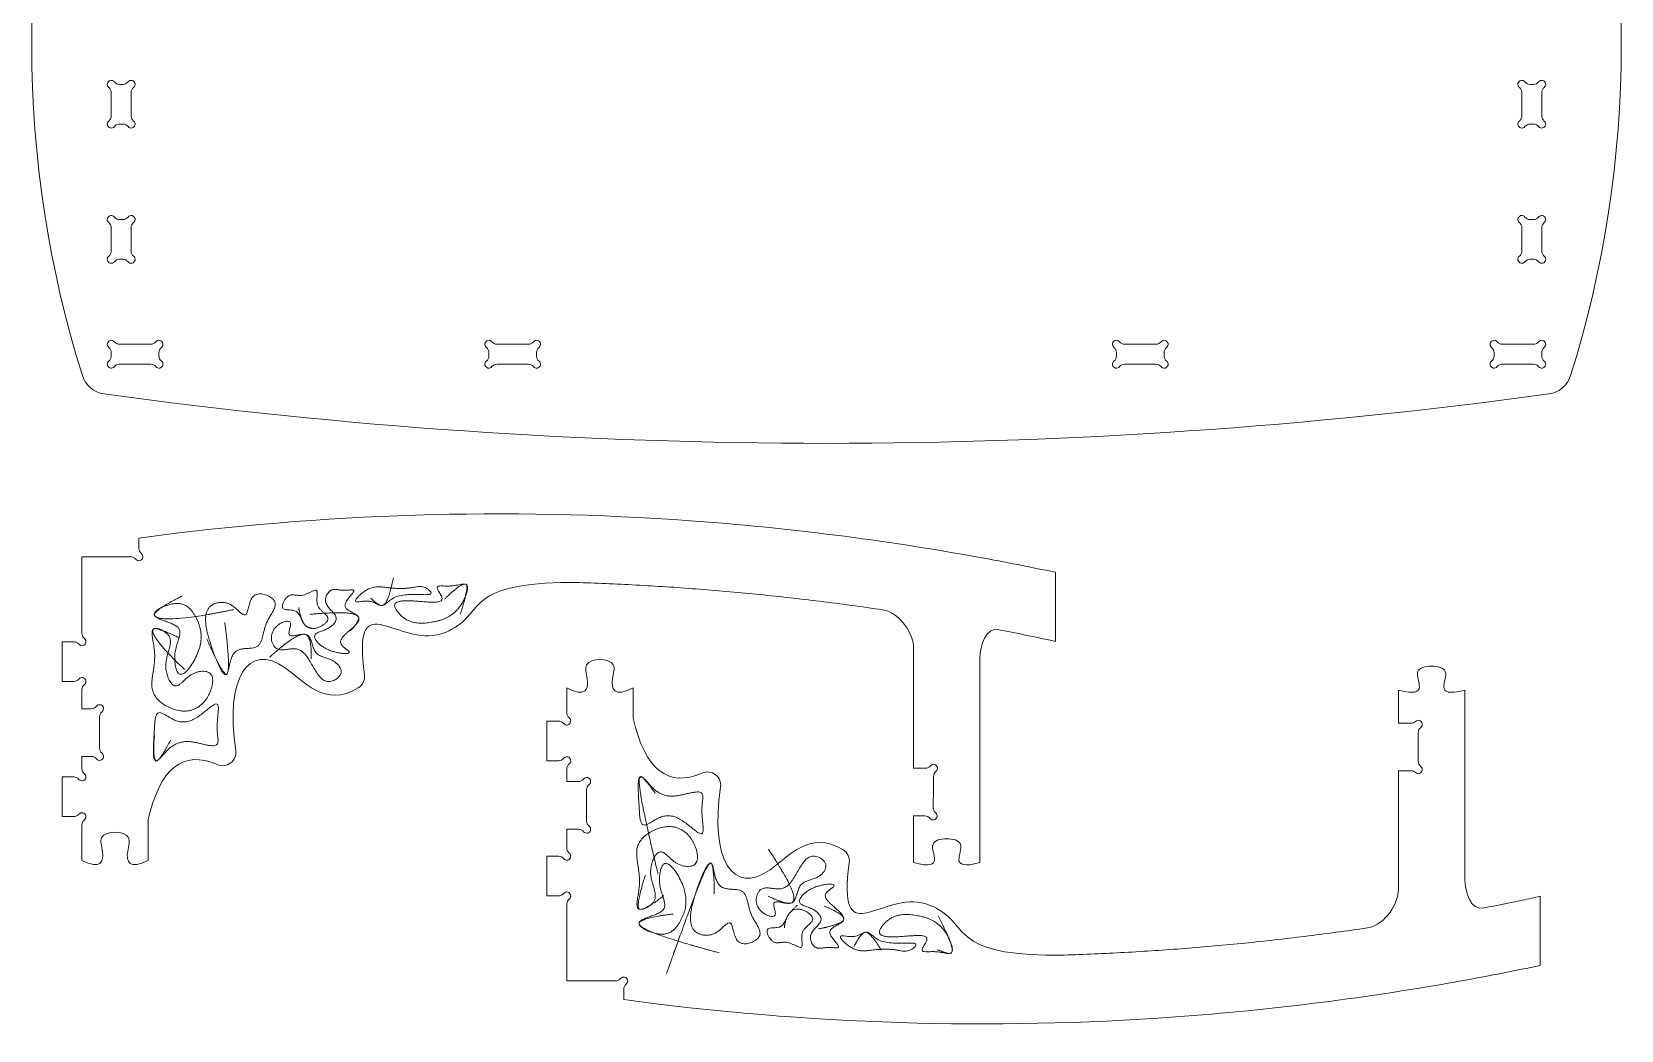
# Model space of a CAD drawing. Header units: millimetres. Extents: x -534 to 666, y -172 to 1335.
# Drawn here: x -534 to 666, y -172 to 581 of the extents above; entities that cross this region are included whole.
import ezdxf

# ---------------------------------------------------------------- set-up
doc = ezdxf.new("R2010")
doc.units = ezdxf.units.MM

msp = doc.modelspace()

# ---------------------------------------------------------------- linework, layer by layer
at = {"color": 7, "linetype": 'Continuous', "lineweight": 15}
for p, q in [((-465.1186963755, 541.6533501602), (-467.6287001211, 541.6533501602)), ((599.8812639874, 541.6533501602), (597.3713123959, 541.6533501602)), ((-473.873694821, 535.4083629108), (-473.873694821, 517.8983660198)), ((-458.873694225, 517.8983660198), (-458.873694225, 535.4083629108)), ((591.1262953442, 535.4083629108), (591.1262953442, 517.8983660198)), ((606.1262810391, 517.8983660198), (606.1262810391, 535.4083629108)), ((-467.6287001211, 511.6533489681), (-465.1186963755, 511.6533489681)), ((597.3713123959, 511.6533489681), (599.8812639874, 511.6533489681)), ((-473.873694821, 433.4083648182), (-473.873694821, 415.8983679272)), ((-465.1186963755, 439.6533520676), (-467.6287001211, 439.6533520676)), ((-458.873694225, 415.8983679272), (-458.873694225, 433.4083648182)), ((591.1262953442, 433.4083648182), (591.1262953442, 415.8983679272)), ((599.8812639874, 439.6533520676), (597.3713123959, 439.6533520676)), ((606.1262810391, 415.8983679272), (606.1262810391, 433.4083648182)), ((-467.6287001211, 409.6533508755), (-465.1186963755, 409.6533508755)), ((597.3713123959, 409.6533508755), (599.8812639874, 409.6533508755)), ((-473.873694821, 336.7244751907), (-473.873694821, 339.2344863869)), ((-467.6287001211, 345.4794438339), (-444.1186910707, 345.4794438339)), ((-437.8736963707, 339.2344863869), (-437.8736963707, 336.7244751907)), ((-188.7968456584, 336.7244751907), (-188.7968456584, 339.2344863869)), ((-182.5518286067, 345.4794438339), (-159.0418195564, 345.4794438339)), ((-152.796832307, 339.2344863869), (-152.796832307, 336.7244751907)), ((285.0494706791, 336.7244751907), (285.0494706791, 339.2344863869)), ((291.2944281262, 345.4794438339), (314.8044669789, 345.4794438339)), ((321.0494244259, 339.2344863869), (321.0494244259, 336.7244751907)), ((570.1262676877, 336.7244751907), (570.1262676877, 339.2344863869)), ((576.3712847394, 345.4794438339), (599.8812639874, 345.4794438339)), ((606.1262810391, 339.2344863869), (606.1262810391, 336.7244751907)), ((-444.1186910707, 330.479458139), (-467.6287001211, 330.479458139)), ((-159.0418195564, 330.479458139), (-182.5518286067, 330.479458139)), ((314.8044669789, 330.479458139), (291.2944281262, 330.479458139)), ((599.8812639874, 330.479458139), (576.3712847394, 330.479458139)), ((-452.9953492425, 191.4177488149), (-452.9953492425, 199.2427049754)), ((-495.9953492425, 127.2438558262), (-495.9953498156, 185.1727508165)), ((-495.9953498156, 185.1727508165), (-459.2403472409, 185.1727508165)), ((239.0046507575, 121.2770625679), (239.0046507575, 173.4212944681)), ((-510.9953492425, 90.9988578278), (-510.9953492425, 120.9988578278)), ((-510.9953492425, 120.9988578278), (-502.2403472409, 120.9988578278)), ((131.9146644488, 25.4991865481), (131.9146644488, 116.3350633421)), ((181.9146644488, -45.6936407451), (181.9146644488, 108.3939766074)), ((-502.2403472409, 90.9988578278), (-510.9953492425, 90.9988578278)), ((-495.9953479187, 70.471781472), (-495.9953482517, 84.7538598294)), ((-129.9553083578, 67.390647282), (-129.9553083578, 86.2140126593)), ((-79.9553083578, 86.2140126593), (-79.9553083578, 63.3032035474)), ((497.9547053334, 59.5735107193), (497.9547053334, 84.5735107193)), ((547.9547053334, -58.2494694066), (547.9547053334, 84.5735107193)), ((-488.9715957928, 70.471781472), (-495.9953479187, 70.471781472)), ((-482.7265977944, 40.7167794704), (-482.7265977944, 64.2267834736)), ((-144.9553083578, 31.1456492836), (-144.9553083578, 61.1456492836)), ((-144.9553083578, 61.1456492836), (-136.2003063562, 61.1456492836)), ((507.4771043136, 59.5735107193), (497.9547053334, 59.5735107193)), ((512.9547053334, 52.494714071), (512.9547053334, 30.6523073677)), ((-495.9953492425, 25.2438558262), (-495.9953492425, 34.471781472)), ((-495.9953492425, 34.471781472), (-488.9715957928, 34.471781472)), ((-136.2003063562, 31.1456492836), (-144.9553083578, 31.1456492836)), ((-129.9553083578, 15.4963345065), (-129.9553083578, 24.9006512852)), ((131.9146644488, 25.4991865481), (140.6696664504, 25.4991865481)), ((-510.9953492425, -11.0011421722), (-510.9953492425, 18.9988578278)), ((-510.9953492425, 18.9988578278), (-502.2403472409, 18.9988578278)), ((-121.2003063562, 15.4963345065), (-129.9553083578, 15.4963345065)), ((146.9146644488, 19.2796322396), (146.9149233946, 19.3050746083)), ((146.9146644488, 10.4991865481), (146.9146644488, 19.2796322396)), ((497.9547053334, -66.1905561412), (497.9547053334, 23.5735107193)), ((497.9547053334, 23.5735107193), (507.4771043136, 23.5735107193)), ((-114.9553083578, -14.2586674951), (-114.9553083578, 9.2513365081)), ((146.6756447142, -4.2049293949), (146.8252993658, 10.4991865481)), ((146.8252993658, 10.4991865481), (146.9146644488, 10.4991865481)), ((-502.2403472409, -11.0011421722), (-510.9953492425, -11.0011421722)), ((131.9146644488, -45.6936407451), (131.9146644488, -10.5008134519)), ((131.9146644488, -10.5008134519), (140.43038777, -10.5008134519)), ((-495.9953492425, -44.0531388051), (-495.9953492425, -17.2461401706)), ((-445.9953492425, -13.1586963466), (-445.9953492425, -44.0531388051)), ((-129.9553083578, -34.2383749726), (-129.9553083578, -20.5036654935)), ((-129.9553083578, -20.5036654935), (-121.2003063562, -20.5036654935)), ((-144.9553083578, -70.8543507164), (-144.9553083578, -40.8543507164)), ((-144.9553083578, -40.8543507164), (-136.2003063562, -40.8543507164)), ((-136.2003063562, -70.8543507164), (-144.9553083578, -70.8543507164)), ((605.0446916422, -123.2767872673), (605.0446916422, -71.1325553671)), ((-129.9553083578, -135.0282436158), (-129.9553083578, -76.7283709694)), ((-93.2003063563, -135.0282436158), (-129.9553083578, -135.0282436158)), ((-86.9553083579, -141.2732416142), (-86.9553083579, -149.0981977747))]:
    msp.add_line(p, q, dxfattribs=at)
for centre, radius, start, end in [((296.126304881, 570.7135375), 830.0000000000003, 162.5557850842, 197.4442149158), ((-163.873695119, 570.7135375), 830.0000000000006, 342.5557850842, 17.4442149158), ((-473.873695119, 541.6533575418), 3.000000000000084, 38.6821874535, 231.3178125465), ((-467.6286971206, 546.6533575418), 4.999999999999936, 218.6821874535, 270), ((-465.1186931174, 546.6533575418), 5.000000000000114, 270, 321.3178125465), ((-458.873695119, 541.6533575418), 2.999999999999897, 308.6821874535, 141.3178125465), ((591.126304881, 541.6533575418), 2.999999999999942, 38.6821874535, 231.3178125465), ((597.3713028794, 546.6533575418), 5.000000000000069, 218.6821874535, 270), ((599.8813068826, 546.6533575418), 4.999999999999892, 270, 321.3178125465), ((606.126304881, 541.6533575418), 3.000000000000119, 308.6821874535, 141.3178125465), ((-478.873695119, 535.4083595434), 5.000000000000087, 0, 51.3178125465), ((-453.873695119, 535.4083595434), 5.000000000001478, 128.6821874535, 180), ((586.126304881, 535.4083595434), 5.000000000001478, 0, 51.3178125465), ((611.126304881, 535.4083595434), 5.000000000000087, 128.6821874535, 180), ((-478.873695119, 517.8983555402), 4.999999999998897, 308.6821874535, 0), ((-453.873695119, 517.8983555402), 5.000000000000909, 180, 231.3178125465), ((586.126304881, 517.8983555402), 5.000000000000796, 308.6821874535, 0), ((611.126304881, 517.8983555402), 4.999999999998932, 180, 231.3178125465), ((-473.873695119, 511.6533575418), 3.00000000000075, 128.6821874535, 321.3178125465), ((-467.6286971206, 506.6533575418), 5.000000000000341, 90, 141.3178125465), ((-465.1186931174, 506.6533575418), 5.000000000000341, 38.6821874535, 90), ((-458.873695119, 511.6533575418), 3.000000000000022, 218.6821874535, 51.3178125465), ((591.126304881, 511.6533575418), 2.999999999999977, 128.6821874535, 321.3178125465), ((597.3713028794, 506.6533575418), 5.000000000000341, 90, 141.3178125465), ((599.8813068826, 506.6533575418), 5.000000000000341, 38.6821874535, 90), ((606.126304881, 511.6533575418), 3.000000000000714, 218.6821874535, 51.3178125465), ((-473.873695119, 439.6533575418), 3.000000000000022, 38.6821874535, 231.3178125465), ((-478.873695119, 433.4083595434), 5.000000000000087, 0, 51.3178125465), ((-467.6286971206, 444.6533575418), 5.000000000000114, 218.6821874535, 270), ((-465.1186931174, 444.6533575418), 5.000000000000341, 270, 321.3178125465), ((-458.873695119, 439.6533575418), 2.999999999999152, 308.6821874535, 141.3178125465), ((-453.873695119, 433.4083595434), 5.000000000001421, 128.6821874535, 180), ((591.126304881, 439.6533575418), 2.999999999999161, 38.6821874535, 231.3178125465), ((586.126304881, 433.4083595434), 5.000000000001366, 360, 51.3178125465), ((597.3713028794, 444.6533575418), 5.000000000000341, 218.6821874535, 270), ((599.8813068826, 444.6533575418), 4.999999999999886, 270, 321.3178125465), ((606.126304881, 439.6533575418), 3.000000000000155, 308.6821874535, 141.3178125465), ((611.126304881, 433.4083595434), 5.000000000000087, 128.6821874535, 180), ((-473.873695119, 409.6533575418), 3.000000000000075, 128.6821874535, 321.3178125465), ((-478.873695119, 415.8983555402), 4.999999999998977, 308.6821874535, 0), ((-467.6286971207, 404.6533575418), 5.000000000000114, 90, 141.3178125465), ((-465.1186931174, 404.6533575418), 5.000000000000114, 38.6821874535, 90), ((-458.873695119, 409.6533575418), 2.999999999999933, 218.6821874535, 51.3178125465), ((-453.873695119, 415.8983555402), 5.000000000000909, 180, 231.3178125465), ((591.126304881, 409.6533575418), 2.999999999999977, 128.6821874535, 321.3178125465), ((586.126304881, 415.8983555402), 5.000000000000859, 308.6821874535, 360), ((597.3713028794, 404.6533575418), 5.000000000000114, 90, 141.3178125465), ((599.8813068826, 404.6533575418), 5.000000000000114, 38.6821874535, 90), ((606.126304881, 409.6533575418), 3.000000000000031, 218.6821874535, 51.3178125465), ((611.126304881, 415.8983555402), 4.999999999999091, 180, 231.3178125465), ((-473.873695119, 345.4794645531), 3.000000000000004, 38.6821874535, 231.3178125465), ((-437.873695119, 345.4794645531), 2.999999999999933, 308.6821874535, 141.3178125465), ((-188.7968336229, 345.4794645531), 2.999999999999933, 38.6821874535, 231.3178125465), ((-152.7968336229, 345.4794645531), 2.999999999999946, 308.6821874535, 141.3178125465), ((285.0494433848, 345.4794645531), 2.999999999999968, 38.6821874535, 231.3178125465), ((321.0494433848, 345.4794645531), 2.999999999999791, 308.6821874535, 141.3178125465), ((570.1263048809, 345.4794645531), 2.999999999999924, 38.6821874535, 231.3178125465), ((606.1263048809, 345.4794645531), 2.999999999999782, 308.6821874535, 141.3178125465), ((-478.873695119, 339.2344665547), 5.000000000091234, 0, 51.3178125465), ((-478.873695119, 336.7244625515), 4.999999999999886, 308.6821874535, 0), ((-467.6286971206, 350.4794645531), 5.000000000000087, 218.6821874535, 270), ((-444.1186931174, 350.4794645531), 5.000000000000318, 270, 321.3178125465), ((-432.873695119, 339.2344665547), 4.999999999999829, 128.6821874535, 180), ((-432.873695119, 336.7244625515), 4.999999999999616, 180, 231.3178125465), ((-193.7968336229, 339.2344665547), 5.000000000091205, 360, 51.3178125465), ((-193.7968336229, 336.7244625515), 4.999999999999886, 308.6821874535, 0), ((-182.5518356245, 350.4794645531), 5.000000000000154, 218.6821874535, 270), ((-159.0418316213, 350.4794645531), 5.000000000000341, 270, 321.3178125465), ((-147.7968336229, 339.2344665547), 4.999999999999886, 128.6821874535, 180), ((-147.7968336229, 336.7244625515), 4.999999999999918, 180, 231.3178125465), ((280.0494433848, 339.2344665547), 4.999999999999865, 360, 51.3178125465), ((280.0494433848, 336.7244625515), 4.999999999999886, 308.6821874535, 0), ((291.2944413832, 350.4794645531), 5.000000000000185, 218.6821874535, 270), ((314.8044453864, 350.4794645531), 5.000000000000341, 270, 321.3178125465), ((326.0494433848, 339.2344665547), 4.999999999999886, 128.6821874535, 180), ((326.0494433848, 336.7244625515), 4.999999999999909, 180, 231.3178125465), ((565.1263048809, 339.2344665547), 4.999999999999874, 360, 51.3178125465), ((565.1263048809, 336.7244625515), 4.999999999999886, 308.6821874535, 0), ((576.3713028793, 350.4794645531), 5.000000000000229, 218.6821874535, 270), ((599.8813068825, 350.4794645531), 5.000000000000229, 270, 321.3178125465), ((611.1263048809, 339.2344665547), 4.999999999999886, 128.6821874535, 180), ((611.1263048809, 336.7244625515), 4.999999999999886, 180, 231.3178125465), ((-473.873695119, 330.4794645531), 3.000000000000004, 128.6821874535, 321.3178125465), ((-467.6286971206, 325.4794645531), 5.000000000000087, 90, 141.3178125465), ((-444.1186931174, 325.4794645531), 4.999999999999989, 38.6821874535, 90), ((-437.873695119, 330.4794645531), 3.000000000000333, 218.6821874535, 51.3178125465), ((-188.7968336229, 330.4794645531), 3.000000000000093, 128.6821874535, 321.3178125465), ((-182.5518356245, 325.4794645531), 5.000000000000176, 90, 141.3178125465), ((-159.0418316213, 325.4794645531), 5.000000000000114, 38.6821874535, 90), ((-152.7968336229, 330.4794645531), 3.000000000000124, 218.6821874535, 51.3178125465), ((285.0494433848, 330.4794645531), 3.000000000000075, 128.6821874535, 321.3178125465), ((291.2944413832, 325.4794645531), 5.00000000000022, 90, 141.3178125465), ((314.8044453864, 325.4794645531), 5.000000000000114, 38.6821874535, 90), ((321.0494433848, 330.4794645531), 3.000000000000102, 218.6821874535, 51.3178125465), ((570.1263048809, 330.4794645531), 2.99999999999996, 128.6821874535, 321.3178125465), ((576.3713028793, 325.4794645531), 5.000000000000265, 90, 141.3178125465), ((599.8813068825, 325.4794645531), 5.000000000000114, 38.6821874535, 90), ((606.1263048809, 330.4794645531), 3.000000000000137, 218.6821874535, 51.3178125465), ((-476.6212085707, 327.8940974746), 20.00000000000027, 197.4442149158, 262.1622261053), ((608.8738183326, 327.8940974746), 20.0000000000005, 277.8377738947, 342.5557850842), ((66.126304881, 4270.7135375), 4000, 262.1622261053, 277.8377738947), ((-459.2403472409, 180.1727508165), 5.000000000000114, 38.6821874535, 90), ((-452.9953492425, 185.1727508165), 2.999999999999946, 218.6821874535, 51.3178125465), ((-447.9953492425, 191.4177488149), 4.999999999999887, 180, 231.3178125465), ((-502.2403472409, 115.9988578278), 4.999999999999945, 38.6821874535, 90), ((-495.9953492425, 120.9988578278), 3.000000000000075, 218.6821874535, 51.3178136168), ((-490.9953492425, 127.2438558262), 4.99999999999996, 180, 231.3178119043), ((-180.1193708445, -1806.4844781897), 1972.797380246686, 77.7339370862, 78.9965481665), ((-292.622919857, 94.701972054), 10.00000000000054, 301.267026939, 7.7232659871), ((-502.2403472409, 95.9988578278), 5.000000000000123, 270, 321.3178125465), ((-495.9953492425, 90.9988578278), 2.999999999999982, 308.6821874535, 141.3178125465), ((-490.9953482517, 84.7538606226), 4.999999999999828, 128.6822019969, 180.0000090896), ((-488.9715957928, 75.471781472), 5.000000000000078, 270, 321.3178125465), ((-482.7265977944, 70.471781472), 3.000000000000634, 308.6821874535, 141.3178125465), ((-477.7265977944, 64.2267834736), 4.999999999999898, 128.6821874535, 180), ((-136.2003063562, 56.1456492836), 5.000000000000095, 38.6821874535, 90), ((-129.9553083578, 61.1456492836), 2.99999999999992, 218.6821874535, 51.3178125465), ((-124.9553083578, 67.390647282), 5.000000000000233, 180, 231.3178125465), ((507.4771043136, 64.5735107193), 5.000000000000341, 270, 312.9737837694), ((512.9304135202, 58.7201852801), 3.000000000000302, 308.9054054563, 132.9737837694), ((517.9547053334, 52.494714071), 4.999999999999886, 128.9054054563, 180), ((-482.7265977944, 34.471781472), 3.000000000000119, 218.6821874535, 51.3178125465), ((-477.7265977944, 40.7167794704), 4.999999999999893, 180, 231.3178125465), ((-389.777560863, 37.4395227131), 10.00000000006113, 246.3804930849, 8.6290850259), ((-490.9953492425, 25.2438558262), 4.999999999999886, 180, 231.3178125465), ((-488.9715957928, 29.471781472), 4.999999999999938, 38.6821874535, 90), ((-136.2003063562, 36.1456492836), 5.00000000000002, 270, 321.3178125465), ((-129.9553083578, 31.1456492836), 3.000000000000106, 308.6821874535, 141.3178125465), ((-124.9553083578, 24.9006512852), 4.999999999999901, 128.6821874535, 180), ((140.6696664504, 30.4991865481), 5.00000000000065, 270, 321.3178125465), ((146.9146644488, 25.4991865481), 3.000000000000106, 308.6821874535, 141.3178125465), ((512.9304135202, 24.4268361586), 3.00000000000024, 227.0262162306, 51.0945945437), ((517.9547053334, 30.6523073677), 4.999999999999886, 180, 231.0945945437), ((-502.2403472409, 13.9988578278), 4.999999999999984, 38.6821874535, 90), ((-495.9953492425, 18.9988578278), 2.999999999999982, 218.6821874535, 51.3178125465), ((-121.2003063562, 20.4963345065), 4.999999999999918, 270, 321.3178125465), ((-114.9553083578, 15.4963345065), 2.999999999999964, 308.6821874535, 141.3178125465), ((-109.9553083578, 9.2513365081), 4.999999999999901, 128.6821874535, 180), ((-23.7375199784, 12.7049844877), 10.00000000000007, 351.3709149741, 113.6195070757), ((151.9146644488, 19.2541885497), 5.000000000000426, 128.6821874535, 179.4168786547), ((507.4771043136, 18.5735107193), 5.000000000000012, 47.0262162306, 90), ((-502.2403472409, -6.0011421722), 5.000000000000184, 270, 321.3178125465), ((-495.9953492425, -11.0011421722), 3.000000000000124, 308.6821874535, 141.3178125465), ((140.43038777, -15.5008134519), 4.99999999999994, 38.6821874535, 90), ((146.6753857684, -10.5008134519), 3.000000000000373, 218.6821874535, 51.3178125465), ((151.6753857684, -4.2558154535), 5.000000000000375, 179.4168786547, 231.3178125465), ((-490.9953492425, -17.2461401706), 4.99999999999975, 128.6821874535, 180), ((-121.2003063562, -25.5036654935), 4.999999999999918, 38.6821874535, 90), ((-114.9553083578, -20.5036654935), 2.999999999999964, 218.6821874535, 51.3178125465), ((-109.9553083578, -14.2586674951), 4.999999999999901, 180, 231.3178125465), ((-124.9683277801, -34.5989643763), 4.999999999999977, 175.8643596058, 231.5086765646), ((-136.2003063562, -45.8543507164), 5.000000000000095, 38.6821874535, 90), ((-129.9553083578, -40.8543507164), 2.99999999999992, 218.6821874535, 51.3178125465), ((73.4171210277, -44.5574648531), 10.00000000000096, 352.2767340129, 58.732973061), ((-136.2003063562, -65.8543507164), 4.999999999999913, 270, 321.3178125465), ((-129.9553083578, -70.8543507164), 2.999999999999964, 308.6821874535, 141.3178125465), ((-124.9699738389, -77.111045419), 5.000000000000593, 128.4672283383, 175.6105814534), ((-93.2003063563, -130.0282436158), 4.999999999999923, 270, 321.3178125465), ((-86.9553083579, -135.0282436158), 2.999999999999955, 308.6821874535, 141.3178125465), ((-81.9553083579, -141.2732416142), 4.999999999999901, 128.6821874535, 180)]:
    msp.add_arc(centre, radius, start, end, dxfattribs=at)
for points in [[(-36.48549513786142, 212.3098835349776), (-175.0690995824655, 222.3188144207649), (-313.9057176173587, 217.9630882342287), (-452.995349242542, 199.2427049753691)], [(-36.48549513784344, 212.3098835351559), (36.40345633419112, 207.0456209945843), (109.2224165885186, 197.8076594946108), (181.9713856251387, 184.5959990352351)], [(239.004650757486, 173.4212944678105), (219.9983445200198, 177.4176984067752), (200.9872561425528, 181.1425999291459), (181.9713856250827, 184.5959990349224)], [(108.5202895096529, 145.0860606871099), (122.8886085543802, 142.564100025334), (131.8128092703253, 125.7313598270441), (131.9146644487648, 116.335063342052)], [(181.9146644487647, 108.3939766074214), (182.3571306245071, 118.3193590577373), (186.0354279127224, 132.1164084725744), (196.4247838907316, 130.044375982845)], [(-27.74412994511724, 21.86724821316099), (-53.51416052264471, 10.59814873628362), (-70.91788666020263, 24.41013384770108), (-79.95530835779121, 63.30320354741337)], [(-445.9953492424382, -13.15869634663337), (-436.9579275418502, 25.73437336594596), (-419.5542013957502, 39.54635847361381), (-393.784170804138, 28.27725897637016)], [(562.4648247753951, -79.89986878202483), (552.0754687973862, -81.97190127175446), (548.3971715091706, -68.17485185691751), (547.9547053334276, -58.24946940660125)], [(497.9547053334278, -66.19055614123293), (497.8528501549878, -75.58685262622522), (488.9286494390427, -92.41959282451495), (474.5603303943154, -94.94155348629063)], [(548.011426509802, -134.4514918343863), (567.0272970272731, -130.9980927286171), (586.0383854047418, -127.2731912062538), (605.0446916422093, -123.2767872672969)], [(548.0114265097958, -134.451491834331), (475.2624574737091, -147.6631522936322), (402.4434972199155, -156.9011137935901), (329.5545457484154, -162.1653763342047)], [(-86.95530835786327, -149.0981977747118), (52.13432326795505, -167.8185810336566), (190.970941303482, -172.1743072201657), (329.5545457487171, -162.1653763342389)]]:
    msp.add_open_spline(points, degree=3, dxfattribs=at)
for points, knots in [([(-269.8437017276777, 148.3352094684004), (-266.8774789211118, 148.350102744895), (-258.4738718029886, 161.8612021119013), (-225.0311626907612, 152.6713844112736), (-238.4825727644555, 163.8434783689545), (-249.6703950143412, 160.6770293244074), (-264.9075885856533, 161.4056757843213), (-279.0538411058795, 164.117658545872), (-294.4703864719875, 148.4255176945523), (-277.9880795070532, 153.8760746188649), (-272.2344684602651, 148.3232055319789), (-269.8437017276777, 148.3352094684004)], [-0.0780512739529055, 0, 0, 0, 0.0968381673230239, 0.3247242134643313, 0.364247405922335, 0.4509362205974119, 0.5998631586289539, 0.7386797461167086, 0.8330371212521438, 0.9219487260470945, 1, 1, 1, 1.096838167323024]), ([(-386.6076340142443, 96.5707632639856), (-384.8296266102144, 98.79382986590444), (-384.6124080811932, 119.2861620510045), (-358.9099464384519, 112.6772344757935), (-360.1066574614415, 135.5023320807754), (-343.1034082629233, 152.0706065542999), (-370.7190119442036, 162.4791415449883), (-370.1073811979098, 133.7422462064269), (-383.1914115056709, 152.2162699910535), (-406.0011050020593, 149.6925750694801), (-401.6706722136791, 123.1617675592432), (-389.0986318156608, 93.45623516627847), (-386.6076340142443, 96.5707632639856)], [-0.136388967309761, 0, 0, 0, 0.097350785924758, 0.1857388068950215, 0.2911821610211971, 0.3843107989804362, 0.470940367082751, 0.5561814148062607, 0.6262071720536215, 0.7021784012711133, 0.863611032690239, 1, 1, 1, 1.097350785924758]), ([(-328.8398431150694, 135.2809659668207), (-327.5364639997695, 133.1864658460696), (-321.8130026904428, 127.8798821130597), (-303.2303496268731, 139.0293510693298), (-321.8556540807837, 146.0131721177486), (-315.307967381804, 164.5862340998557), (-329.9661807089471, 153.2274260293168), (-340.2603294674304, 159.2786180675429), (-348.3281765685339, 143.2542085325551), (-332.3741551159018, 146.713019761069), (-330.9183300768412, 138.6210464862253), (-328.8398431150694, 135.2809659668207)], [-0.1128765525809647, 0, 0, 0, 0.0707827106673916, 0.223898124691048, 0.3561521880452916, 0.4656087288140117, 0.5849247868182584, 0.6867861619067585, 0.792421821673112, 0.8871234474190351, 0.9999999999999999, 0.9999999999999999, 0.9999999999999999, 1.070782710667392]), ([(-287.019854303671, 139.282168077633), (-288.3590082064384, 142.5195417044474), (-305.90463369525, 145.8180121479299), (-285.2079219200485, 161.8365999152355), (-299.865671680628, 158.8069728669764), (-308.2892873798959, 162.6239281781049), (-315.7892725082742, 148.4243276334395), (-299.4222187438515, 140.506280211853), (-309.9173865855175, 129.5999943462028), (-325.5328603436391, 127.3335393245395), (-311.7465176152063, 112.256772342027), (-288.1519138898682, 111.0469659812531), (-305.7931623073444, 120.4904284668288), (-293.236796571751, 129.3359601975303), (-286.069206014387, 136.9839977973217), (-287.019854303671, 139.282168077633)], [-0.0642795142736778, 0, 0, 0, 0.0905489058129588, 0.1774002576338801, 0.2238192269594985, 0.2901320402818118, 0.3506170944239769, 0.4509771679557429, 0.5157171215506244, 0.5854244746623682, 0.6941439881179882, 0.7879494876150491, 0.8404464680783342, 0.9357204857263222, 1, 1, 1, 1.090548905812959]), ([(-282.7136327519798, 96.04585786400698), (-291.8487762803736, 163.4048248919021), (-254.0469336106383, 111.1336338677816), (-191.4676694919796, 142.7567063651177), (-199.6321355758257, 166.6498824221833), (-120.5393514951216, 165.6434885498873)], [0, 0, 0, 0, 0.5083633812257814, 0.6083633812257813, 0.9855756963091094, 0.9855756963091094, 0.9855756963091094, 0.9855756963091094]), ([(-205.5774131391945, 164.0028208449353), (-207.2339818652177, 165.5356299390626), (-216.109088694768, 161.5488414643827), (-231.8622690498051, 164.7035901010047), (-218.0582562925004, 148.9402650670847), (-242.9040024752249, 152.1536812461067), (-265.1576612940052, 152.383140930059), (-250.9034324155008, 134.4386944731516), (-229.9224725261552, 134.6387763025477), (-210.326296161942, 141.8555604180557), (-203.6725876555367, 162.2403018632537), (-205.5774131391945, 164.0028208449353)], [-0.0969495532025308, 0, 0, 0, 0.0843140745517715, 0.1583511595212935, 0.2164363562434881, 0.3449767501970628, 0.4738373991084651, 0.5531567304886171, 0.700373775038728, 0.9030504467974692, 1, 1, 1, 1.084314074551771]), ([(-120.5393514951216, 165.6434885498873), (-112.9118599544829, 165.3928133136854), (-97.64860908764533, 164.8063698757375), (-67.22448515580254, 163.297655525127), (-29.32327983346455, 160.7801777848755), (15.93393899285883, 156.7496913856682), (61.90036538433114, 151.606101154332), (92.69991468149358, 147.4275066884771), (108.5202895096529, 145.0860606871099)], [0, 0, 0, 0, 0.03125, 0.0625, 0.125, 0.1875, 0.25, 0.3163568376568627, 0.3163568376568627, 0.3163568376568627, 0.3163568376568627]), ([(-441.3792343330602, 141.232818546208), (-440.4437001336989, 137.4933538232722), (-415.7146613881839, 134.6235297365369), (-428.1067668752958, 115.4016934354059), (-423.7660046497502, 85.89843000013008), (-403.3358103280315, 117.1967510022495), (-407.0013244689347, 136.5534018767754), (-420.3325095001873, 155.4068689240741), (-442.3116169681409, 144.9596860135262), (-441.3792343330602, 141.232818546208)], [-0.1494499917058021, 0, 0, 0, 0.1499551504655571, 0.2616138609811567, 0.3973314615547853, 0.5663890300373187, 0.7311424937614192, 0.8505500082941979, 1, 1, 1, 1.149955150465557]), ([(-326.9675222684673, 126.4427608272164), (-330.9249871738255, 127.4973672601871), (-343.7409663742754, 121.2894271167996), (-334.454694446925, 140.2578162093938), (-356.1975553675007, 131.985255922917), (-351.1863719808068, 110.5295910330676), (-323.7419993700128, 123.348574056575), (-319.0781717521788, 82.3180747046469), (-297.7865256611216, 96.3826614094122), (-305.4871407640271, 109.447563114928), (-322.876390861231, 108.0840947979714), (-322.323059610893, 125.205079555618), (-326.9675222684673, 126.4427608272164)], [-0.097606855874619, 0, 0, 0, 0.0831690843753936, 0.1419251425288102, 0.2260687078363881, 0.3269976854207216, 0.4284636813304776, 0.6597132483922732, 0.7282434060853694, 0.7829928594908087, 0.902393144125381, 1, 1, 1, 1.083169084375394]), ([(-441.3792343330602, 130.9881234704415), (-444.6453707794326, 129.8309952810721), (-436.6452305334493, 105.2491818274151), (-451.7327373038597, 81.28838846368801), (-415.9045657594933, 62.45851687178914), (-398.4306278990809, 79.06009770704158), (-395.7104141904914, 99.8127310336575), (-414.8399255570966, 99.05668775904296), (-425.8114367192142, 80.65497990745594), (-437.7337742647422, 107.0448810147207), (-422.5701645053716, 124.0367536463259), (-439.039347789639, 131.8170994559138), (-441.3792343330602, 130.9881234704415)], [-0.0572379554372632, 0, 0, 0, 0.0798957423363568, 0.2569184767598578, 0.40052773447148, 0.5214376590052323, 0.5834018545218894, 0.6551935608752694, 0.7344054740758008, 0.8219063301483694, 0.9427620445627368, 1, 1, 1, 1.079895742336357]), ([(-379.8907574119474, 38.93989517337624), (-388.1514880771894, 93.37452564780212), (-361.8367198498162, 134.464831072063), (-312.8065233310464, 70.7468302343156), (-287.4326469103358, 86.15439539509083)], [0.0212096785480553, 0.0212096785480553, 0.0212096785480553, 0.0212096785480553, 0.6275047570261959, 0.9237127527616155, 0.9237127527616155, 0.9237127527616155, 0.9237127527616155]), ([(-129.9553083577913, 86.2140126592913), (-115.6954964001657, 78.67057314116931), (-112.0743827445975, 88.72599146954252), (-119.3396272568285, 108.7336992237956), (-90.57098945875356, 108.7336992237956), (-97.83623397098498, 88.72599146954252), (-94.21512031541593, 78.67057314116931), (-79.95530835779121, 86.2140126592913)], [0, 0, 0, 0, 0.254907426563116, 0.3808171873108177, 0.6191828126891847, 0.7450925734368865, 1, 1, 1, 1]), ([(497.9547053334278, 84.57351071931363), (522.8661745664916, 77.9067685325877), (504.1191079297925, 99.17758415785937), (522.9547053334281, 103.6549979231743), (541.7903027370628, 99.17758415785893), (523.0432361003628, 77.90676853258816), (547.9547053334276, 84.57351071931363)], [0, 0, 0, 0, 0.3377810308249982, 0.5, 0.6622189691750018, 1, 1, 1, 1]), ([(-439.5822300791074, 31.04701750529336), (-437.6905935111234, 31.69450084774701), (-429.1681440396779, 43.56066559466397), (-414.9319317861908, 48.1945764520678), (-390.6790448501304, 38.40738184473467), (-395.7936160211696, 57.43372391113409), (-388.8610002161309, 83.17662755854292), (-409.9317745445254, 60.23140281831184), (-425.1727491517213, 59.396138964363), (-440.7511264588647, 72.3063469266908), (-441.2035276703784, 50.57181819887533), (-443.1820235445391, 29.81485359781265), (-439.5822300791074, 31.04701750529336)], [-0.1357002766244302, 0, 0, 0, 0.0713084258897978, 0.1888110931079836, 0.3032722993113853, 0.3655818669489452, 0.4847169179767903, 0.6058383233228691, 0.7028037401490318, 0.7773772246197714, 0.8642997233755698, 1, 1, 1, 1.071308425889798]), ([(-73.54218919444358, 19.09748969552627), (-77.1419826598753, 20.3296536030072), (-75.16348678571464, -0.4273109980551526), (-74.71108557420162, -22.16183972587127), (-59.13270826705799, -9.251631763543266), (-43.89173365986201, -10.08689561749165), (-22.82095933146758, -33.03212035772385), (-29.75357513650581, -7.28921671031435), (-24.63900396546728, 11.73712535608462), (-48.89189090152738, 1.949930748751494), (-63.12810315501452, 6.583841606155327), (-71.65055262645984, 18.45000635307253), (-73.54218919444358, 19.09748969552627)], [-0.0713084258897978, 0, 0, 0, 0.1357002766244302, 0.2226227753802286, 0.2971962598509682, 0.3941616766771309, 0.5152830820232097, 0.6344181330510548, 0.6967277006886147, 0.8111889068920164, 0.9286915741102022, 1, 1, 1, 1.13570027662443]), ([(78.60739397432778, -36.00988819427242), (53.23351755361702, -20.60232303349624), (4.203321034846525, -84.32032387124383), (-22.11144719252625, -43.23001844698248), (-13.85071652728401, 11.20461202744388)], [0.0212096785480533, 0.0212096785480533, 0.0212096785480533, 0.0212096785480533, 0.3174176742834749, 0.9237127527616166, 0.9237127527616166, 0.9237127527616166, 0.9237127527616166]), ([(-495.9953492424547, -44.0531388051061), (-481.7355372848295, -51.59657832322763), (-478.1144236292609, -41.54115999485443), (-485.3796681414917, -21.53345224060134), (-456.6110303434174, -21.53345224060134), (-463.8762748556477, -41.54115999485443), (-460.2551612000806, -51.59657832322763), (-445.9953492424546, -44.0531388051061)], [0, 0, 0, 0, 0.254907426563116, 0.3808171873108177, 0.6191828126891847, 0.7450925734368865, 1, 1, 1, 1]), ([(-75.33919344839681, -80.8436162696221), (-72.99930690497561, -81.67259225509437), (-56.53012362070844, -73.89224644550619), (-71.69373338007904, -56.90037381390145), (-59.77139583455085, -30.51047270663665), (-48.79988467243304, -48.91218055822366), (-29.67037330582803, -49.6682238328382), (-32.3905870144178, -28.91559050622228), (-49.86452487482965, -12.3140096709694), (-85.69269641919611, -31.14388126286871), (-70.60518964878618, -55.10467462659563), (-78.60532989476923, -79.68648808025274), (-75.33919344839681, -80.8436162696221)], [-0.0798957423363568, 0, 0, 0, 0.0572379554372631, 0.1780936698516306, 0.2655945259241991, 0.3448064391247306, 0.4165981454781106, 0.4785623409947677, 0.59947226552852, 0.7430815232401422, 0.9201042576636432, 1, 1, 1, 1.057237955437263]), ([(39.07251861619629, -76.29825362639731), (43.71698127377041, -75.06057235479891), (43.16365002343211, -57.93958759715212), (60.55290012063627, -59.30305591410845), (68.25351522354181, -46.2381542085929), (46.96186913248476, -32.17356750382783), (42.29804151465085, -73.20406685575576), (14.85366890385662, -60.38508383224806), (9.842485517162686, -81.8407487220979), (31.58534643773833, -90.1133090085745), (22.29907451038801, -71.14491991598027), (35.11505371083787, -77.35286005936793), (39.07251861619629, -76.29825362639731)], [-0.0831690843753936, 0, 0, 0, 0.097606855874619, 0.2170071405091913, 0.2717565939146306, 0.3402867516077268, 0.5715363186695224, 0.6730023145792784, 0.7739312921636119, 0.8580748574711898, 0.9168309156246064, 1, 1, 1, 1.097606855874619]), ([(131.9146644487644, -45.69364074508377), (156.8261336818305, -52.36038293180924), (138.0790670451287, -31.08956730653846), (156.9146644487643, -26.61215354122261), (175.7502618523995, -31.08956730653846), (157.0031952156994, -52.36038293180924), (181.9146644487642, -45.69364074508377)], [0, 0, 0, 0, 0.3377810308249982, 0.5, 0.6622189691750018, 1, 1, 1, 1]), ([(-75.33919344839681, -91.08831134538853), (-76.27157608347748, -94.81517881270679), (-54.29246861552387, -105.2623617232552), (-40.96128358427178, -86.40889467595613), (-37.29576944336835, -67.05224380143015), (-57.72596376508679, -35.753922799311), (-62.06672599063237, -65.25718623458643), (-49.67462050352048, -84.47902253571782), (-74.4036592490355, -87.34884662245274), (-75.33919344839681, -91.08831134538853)], [-0.1499551504655571, 0, 0, 0, 0.1494499917058021, 0.2688575062385808, 0.4336109699626814, 0.6026685384452147, 0.7383861390188433, 0.8500448495344429, 1, 1, 1, 1.149449991705802]), ([(-20.5675931295807, -46.42625606316597), (-23.05859093099719, -43.31172796545884), (-35.6306313290157, -73.01726035842393), (-39.96106411739589, -99.548067868661), (-17.15137062100772, -102.0717627902347), (-4.067340313246431, -83.59773900560764), (-4.678971059540432, -112.334634344169), (22.93663262173959, -101.9260993534804), (5.933383423221667, -85.35782487995614), (7.130094446211682, -62.53272727497416), (-18.57236719653002, -69.14165485018498), (-18.78958572555104, -48.64932266508482), (-20.5675931295807, -46.42625606316597)], [-0.097350785924758, 0, 0, 0, 0.136388967309761, 0.2978215987288867, 0.3737928279463785, 0.4438185851937393, 0.529059632917249, 0.6156892010195638, 0.7088178389788029, 0.8142611931049785, 0.902649214075242, 1, 1, 1, 1.136388967309761]), ([(245.5006893895414, -115.4989813490675), (166.4079053088377, -116.5053752213639), (174.5723713926837, -92.61219916429842), (111.9931072740251, -60.98912666696227), (74.19126460428957, -113.2603176910828), (83.32640813268374, -45.90135066318724)], [0, 0, 0, 0, 0.3772123150833281, 0.477212315083328, 0.9855756963091099, 0.9855756963091099, 0.9855756963091099, 0.9855756963091099]), ([(79.02018658099283, -89.1376608768138), (79.97083487027665, -86.83949059650253), (72.80324431291305, -79.19145299671071), (60.24687857731878, -70.34592126600947), (77.88812699479516, -60.90245878043377), (54.29352326945732, -62.11226514120727), (40.50718054102362, -77.18903212371997), (56.1226542991465, -79.45548714538309), (66.61782214081165, -90.36177301103365), (50.25076837638917, -98.27982043261996), (57.75075350476796, -112.4794209772856), (66.17436920403516, -108.6624656661571), (80.83211896461471, -111.6920927144159), (60.13540718941321, -95.67350494711057), (77.68103267822498, -92.37503450362821), (79.02018658099283, -89.1376608768138)], [-0.0905489058129588, 0, 0, 0, 0.0642795142736778, 0.1595535319216658, 0.2120505123849509, 0.3058560118820118, 0.4145755253376317, 0.4842828784493755, 0.5490228320442571, 0.6493829055760231, 0.7098679597181882, 0.7761807730405015, 0.8225997423661199, 0.9094510941870412, 1, 1, 1, 1.064279514273678]), ([(605.0446916422093, -71.13255536710972), (600.5420306755021, -72.11150025888912), (586.370929207325, -75.14055301580503), (572.1673417195229, -78.01327863350826), (562.4648247753951, -79.89986878202483)], [0.4398411360141653, 0.4398411360141653, 0.4398411360141653, 0.4398411360141653, 0.458993980522089, 0.50007653649272, 0.50007653649272, 0.50007653649272, 0.50007653649272]), ([(37.20019776959446, -85.13645876600134), (35.1217108078222, -88.47653928540589), (33.66588576876114, -96.56851256024946), (17.71186431612989, -93.10970133173558), (25.77971141723276, -109.1341108667235), (36.07386017571609, -103.0829188284971), (50.73207350285944, -114.441726899036), (44.18438680387968, -95.86866491692902), (62.80969125779054, -88.88484386851047), (44.22703819422033, -77.73537491224015), (38.50357688489412, -83.04195864525022), (37.20019776959446, -85.13645876600134)], [-0.0707827106673916, 0, 0, 0, 0.1128765525809647, 0.2075781783268879, 0.3132138380932414, 0.4150752131817415, 0.5343912711859882, 0.6438478119547083, 0.7761018753089519, 0.9292172893326083, 0.9999999999999999, 0.9999999999999999, 0.9999999999999999, 1.112876552580965]), ([(160.4626277454687, -113.858313644116), (162.3674532291265, -112.0957946624344), (155.7137447227213, -91.71105321723616), (136.117568358508, -84.49426910172842), (115.1366084691628, -84.29418727233184), (100.882379590658, -102.2386337292393), (123.1360384094385, -102.009174045287), (147.981784592163, -98.79575786626538), (134.1777718348581, -114.5590829001849), (149.9309521898958, -111.4043342635634), (158.8060590194454, -115.3911227382434), (160.4626277454687, -113.858313644116)], [-0.0843140745517715, 0, 0, 0, 0.0969495532025309, 0.299626224961272, 0.4468432695113828, 0.5261626008915349, 0.6550232498029372, 0.7835636437565119, 0.8416488404787065, 0.9156859254482285, 1, 1, 1, 1.096949553202531]), ([(474.5603303943154, -94.94155348629063), (458.739955566157, -97.2829994876575), (427.9404062689945, -101.4615939535127), (381.9739798775223, -106.6051841848484), (336.7167610511987, -110.6356705840562), (298.8155557288607, -113.1531483243077), (268.3914317970181, -114.6618626749177), (253.1281809301805, -115.2483061128661), (245.5006893895409, -115.498981349068)], [0, 0, 0, 0, 0.0663568376568627, 0.1288568376568627, 0.1913568376568627, 0.2538568376568627, 0.2851068376568627, 0.3163568376568627, 0.3163568376568627, 0.3163568376568627, 0.3163568376568627]), ([(96.1963391569863, -98.1907022675812), (93.80557242439878, -98.17869833115955), (88.0519613776097, -103.7315674180453), (71.5696544126759, -98.28101049373272), (86.98619977878383, -113.9731513450527), (101.1324522990097, -111.2611685835018), (116.3696458703219, -110.5325221235885), (127.5574681202079, -113.6989711681352), (141.0088781939015, -102.5268772104543), (107.5661690816748, -111.716694911082), (99.16256196355219, -98.2055955440757), (96.1963391569863, -98.1907022675812)], [-0.0968381673230239, 0, 0, 0, 0.0780512739529055, 0.1669628787478562, 0.2613202538832914, 0.4001368413710461, 0.5490637794025881, 0.635752594077665, 0.6752757865356687, 0.9031618326769761, 1, 1, 1, 1.078051273952906])]:
    msp.add_open_spline(points, degree=3, knots=knots, dxfattribs=at)

doc.saveas('drawing.dxf')
